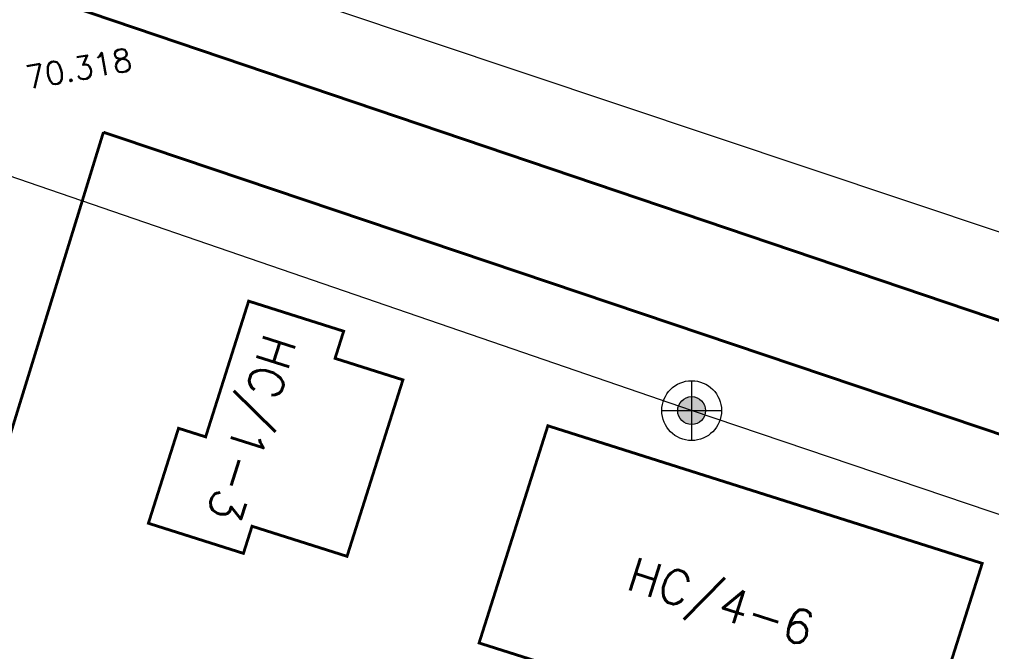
# Model space of a CAD drawing. Header units: inches. Extents: x 350994 to 353538, y 1581369 to 1583842.
# Drawn here: x 351852.97 to 351887.11, y 1583026.76 to 1583048.95 of the extents above; entities that cross this region are included whole.
import ezdxf
from ezdxf.enums import TextEntityAlignment as Align

# ---------------------------------------------------------------- set-up
doc = ezdxf.new("R2010")
doc.units = ezdxf.units.IN
doc.header["$MEASUREMENT"] = 0
doc.linetypes.add('1', pattern=[0])
doc.linetypes.add('ACAD_ISO02W100', pattern=[15, 12, -3])
for name, color, linetype in [('BOUNDARY', 5, 'Continuous'), ('BULDING', 5, '1'), ('EP TF', 5, 'Continuous'), ('LEVELS', 184, 'Continuous'), ("ROAD'S", 1, '1')]:
    doc.layers.add(name, color=color, linetype=linetype)
doc.styles.add('ROMANS', font='ROMANS.shx')
doc.styles.get("Standard").update_dxf_attribs({"font": 'arial.ttf'})
doc.linetypes.add('SILT_FENCE', pattern='A,0.5,-0.2,["EP",Standard,S=0.1,R=0,X=-0.1,Y=-0.05],-0.2', length=0.9)

# ---------------------------------------------------------------- blocks, each defined once
blk = doc.blocks.new('EP1')
at = {"layer": 'EP TF', "lineweight": 5}
h = blk.add_hatch(color=252, dxfattribs=at)
edge = h.paths.add_edge_path()
edge.add_arc((351339.771, 1583222.914), 0.49, 0, 360)
at = {"layer": 'EP TF', "color": 252, "lineweight": 5}
for points in [[(351339.771, 1583223.964), (351339.771, 1583221.864)], [(351338.721, 1583222.914), (351340.821, 1583222.914)]]:
    blk.add_lwpolyline(points, dxfattribs=at)
for radius in [1.05, 0.49]:
    blk.add_circle((351339.771, 1583222.914), radius, dxfattribs=at)

msp = doc.modelspace()

# ---------------------------------------------------------------- linework, layer by layer
at = {"layer": 'BOUNDARY', "lineweight": 5, "const_width": 0.1}
msp.add_lwpolyline([(351865.682, 1583033.913), (351866.437, 1583036.296), (351864.054, 1583037.051), (351864.356, 1583038.004), (351861.019, 1583039.061), (351859.509, 1583034.294), (351858.556, 1583034.596), (351857.499, 1583031.26), (351860.836, 1583030.203), (351861.138, 1583031.156), (351864.474, 1583030.099)], close=True, dxfattribs=at)
msp.add_lwpolyline([(351869.112, 1583027.057), (351872.448, 1583026), (351871.995, 1583024.57), (351875.809, 1583023.362), (351876.262, 1583024.792), (351881.982, 1583022.981), (351881.529, 1583021.551), (351883.912, 1583020.796), (351886.781, 1583029.852), (351875.341, 1583033.476), (351871.527, 1583034.684), (351869.112, 1583027.057)], dxfattribs=at)
at = {"layer": 'EP TF', "color": 252, "linetype": 'SILT_FENCE', "lineweight": 5, "ltscale": 6}
for points, elevation in [([(352025.499, 1582984.555), (352013.883, 1582988.032), (351986.12, 1582998.117), (351951.915, 1583009.746), (351876.576, 1583035.217), (351840.261, 1583047.696), (351802.673, 1583060.544), (351762.275, 1583074.103), (351725.054, 1583086.642), (351691.929, 1583098.187), (351553.178, 1583146.847), (351517.646, 1583158.694), (351492.809, 1583167.263), (351468.143, 1583175.612), (351443.067, 1583184.115), (351416.279, 1583193.103), (351390.959, 1583201.595), (351371.294, 1583208.271), (351334.549, 1583220.761)], 97.614), ([(351860.599, 1583050.457), (351917.58, 1583031.398), (351972.228, 1583013.156), (351993.286, 1583006.206), (352010.031, 1583000.758), (352029.944, 1582992.293)], 98.457)]:
    msp.add_lwpolyline(points, dxfattribs=dict(at, elevation=elevation))
at = {"layer": "ROAD'S", "lineweight": 5, "const_width": 0.1}
for points in [[(351770.075, 1583078.121), (351855.171, 1583049.28), (351903.695, 1583032.861), (351913.599, 1583029.535)], [(351855.919, 1583044.993), (351855.919, 1583044.993), (351903.149, 1583029.08), (351976.83, 1583004.285)]]:
    msp.add_lwpolyline(points, dxfattribs=at)
at = {"layer": "ROAD'S", "linetype": 'ACAD_ISO02W100', "lineweight": 5, "ltscale": 0.2, "const_width": 0.1}
msp.add_lwpolyline([(351852.595, 1583034.202), (351852.595, 1583034.202), (351852.595, 1583034.202), (351855.919, 1583044.993)], dxfattribs=at)

# ---------------------------------------------------------------- block references
at = {"layer": 'EP TF', "color": 1, "lineweight": 5}
msp.add_blockref('EP1', (536.805, -187.697, 97.614), dxfattribs=at)

# ---------------------------------------------------------------- texts
at = {"layer": 'BULDING', "color": 0, "linetype": 'Continuous', "lineweight": 9, "style": 'ROMANS'}
for s, rotation, p in [('HC/1-3', 252.425, (351861.13, 1583034.601)), ('HC/4-6', 342.425, (351877.61, 1583028.513))]:
    msp.add_text(s, height=1.2, rotation=rotation, dxfattribs=at).set_placement(p, align=Align.MIDDLE_CENTER)
at = {"layer": 'LEVELS', "lineweight": 9, "style": 'ROMANS'}
msp.add_text('70.318', height=0.8, rotation=10.2158, dxfattribs=at).set_placement((351855.052, 1583047.229, -28.331), align=Align.MIDDLE_CENTER)

doc.saveas('drawing.dxf')
